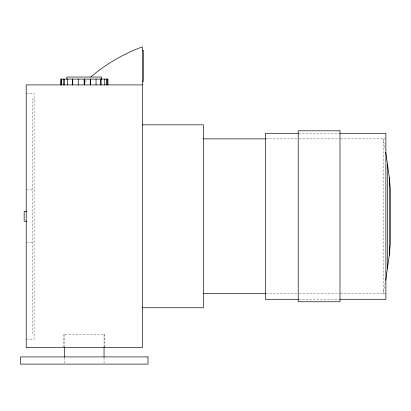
<?xml version="1.0" encoding="UTF-8"?>
<svg xmlns="http://www.w3.org/2000/svg" width="411" height="411" viewBox="0 0 411 411"><rect width="100%" height="100%" fill="white"/><g stroke="black" fill="none" stroke-linecap="round" stroke-linejoin="round"><path stroke-width="0.31" stroke-dasharray="2.06 1.54" d="M385.292 282.773L383.144 293.706L383.144 138.877L385.292 149.81M26.212 93.487L34.092 93.487L34.092 339.09L26.212 339.09M34.092 99.508L32.377 99.508L32.377 333.074L34.092 333.074M298.828 133.282L339.984 133.282M265.948 138.877L298.612 138.877M299.249 138.877L340.236 138.877M340.878 138.877L385.888 138.877M26.556 189.913L34.092 189.913M26.556 242.665L34.092 242.665M265.948 293.706L298.612 293.706M299.249 293.706L340.236 293.706M340.878 293.706L385.888 293.706M298.828 299.3L339.352 299.3M104.826 347.033L104.826 334.313L63.72 334.313L63.72 347.033M104.04 334.313L104.04 346.869M104.04 357.519L104.04 363.514M64.512 334.313L64.512 346.869M64.512 357.519L64.512 364.11M85.082 82.02A170.421 170.421 0 0 1 87.738 79.606"/><path stroke-width="0.62" d="M385.749 280.338L389.304 255.216L390.45 242.269L390.45 190.314L389.304 177.367L385.749 152.24M142.334 50.512L143.362 50.512L143.362 81.286L142.334 81.286M142.334 84.913L26.212 84.913L26.212 347.67L142.334 347.67L142.334 46.89A170.421 170.421 0 0 0 90.898 76.857M142.334 124.831L203.311 124.831L203.311 307.752L142.334 307.752M298.196 133.282L265.311 133.282L265.311 299.3L298.196 299.3M339.984 133.282L385.888 133.282L385.888 299.3L339.984 299.3M203.311 138.877L265.311 138.877M26.556 211.362L24.157 211.362L24.157 221.221L26.556 221.221M203.311 293.706L265.311 293.706M389.304 177.367L389.304 255.216M387.707 164.467L387.707 268.116M107.975 84.913L107.975 79.087L60.571 79.087L60.571 84.913M107.194 79.087L107.194 84.913M106.511 79.087L106.511 84.913M104.754 79.087L104.754 84.913M104.04 347.5L104.04 356.918M101.645 79.087L101.645 77.032L66.906 77.032L66.906 79.087M101.096 79.087L101.096 84.913M100.556 79.087L100.556 84.913M96.046 79.087L96.046 84.913M90.497 79.087L90.497 84.913M90.235 79.087L90.235 84.913M84.276 79.087L84.276 84.913M84.183 79.087L84.183 84.913M78.229 79.087L78.229 84.913M72.762 79.087L72.762 84.913M72.346 79.087L72.346 84.913M67.579 79.087L67.579 84.913M64.512 347.5L64.512 356.918M64.337 79.087L64.337 84.913M63.705 79.087L63.705 84.913M61.403 79.087L61.403 84.913M61.254 79.087L61.254 84.913M339.984 130.811L298.196 130.811L298.196 301.766L339.984 301.766L339.984 130.811M148.001 356.918L20.55 356.918L20.55 364.11L148.001 364.11L148.001 356.918"/></g></svg>
